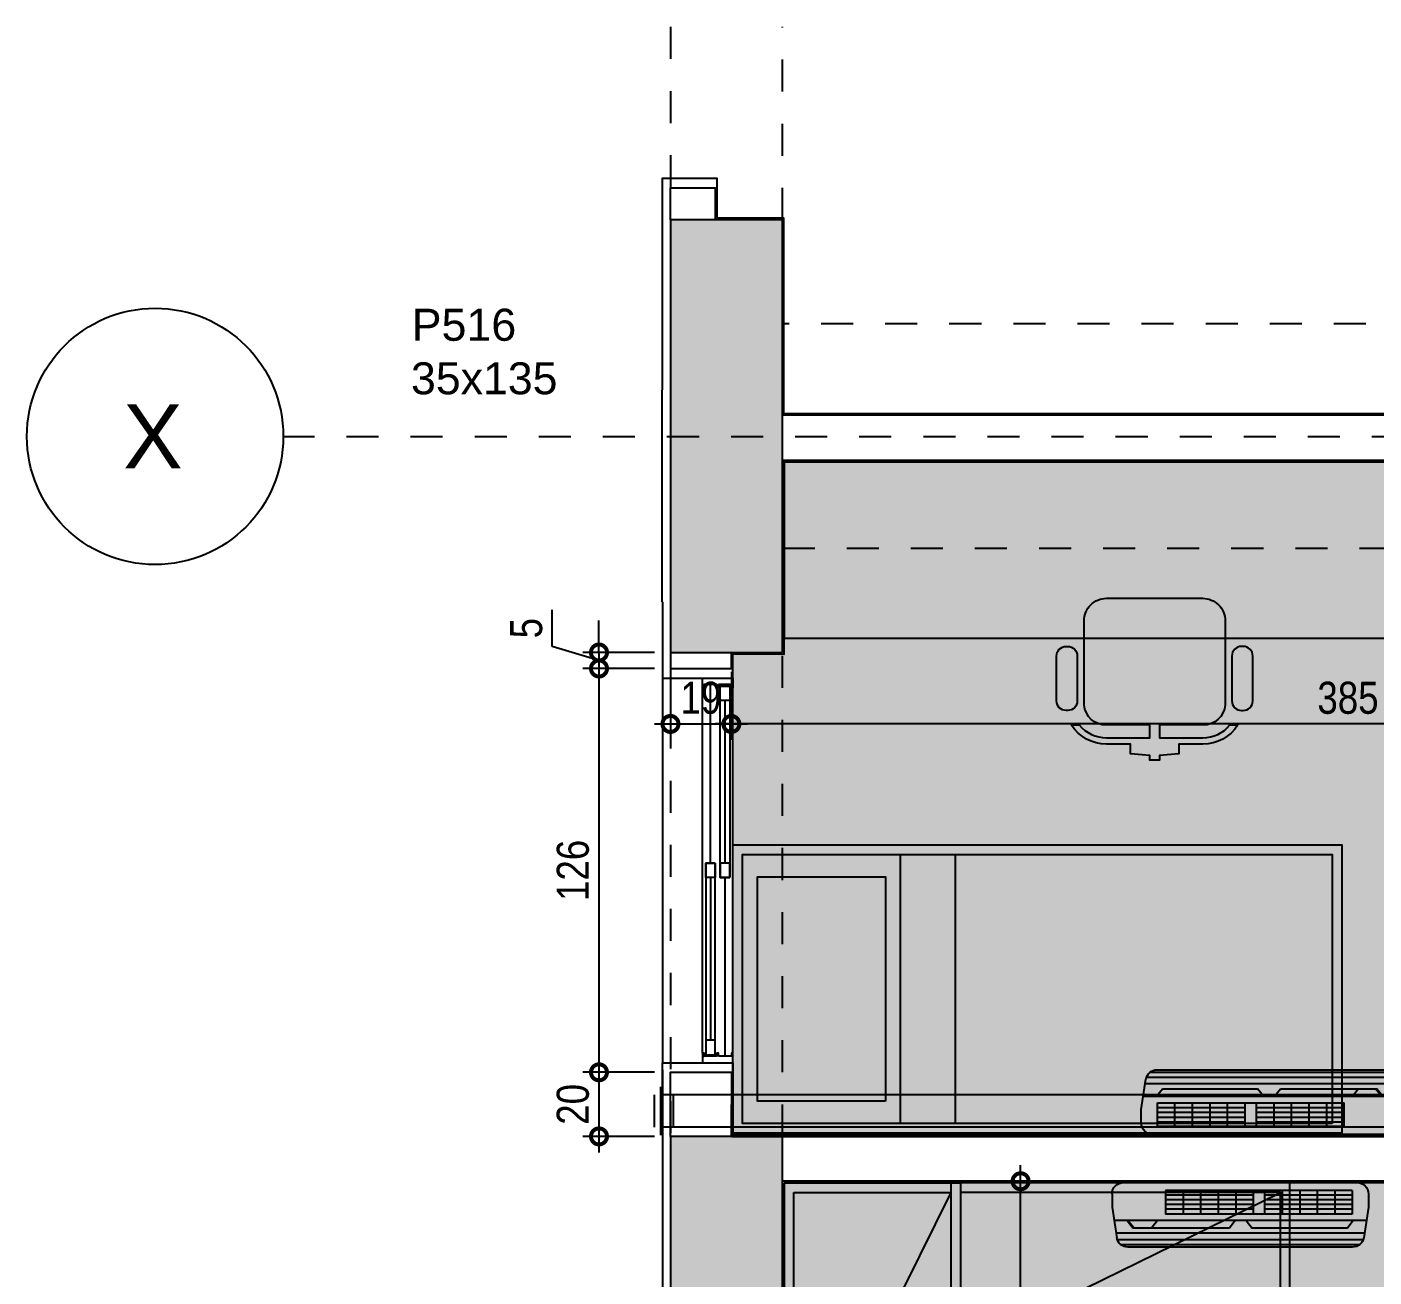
# Model space of a CAD drawing. Header units: metres. Extents: x -23 to 570, y -54 to 184.
# Drawn here: x -23.388 to -19.184, y 50.581 to 54.482 of the extents above; entities that cross this region are included whole.
import ezdxf
from ezdxf.xclip import XClip

# ---------------------------------------------------------------- set-up
doc = ezdxf.new("R2010")
doc.units = ezdxf.units.M
doc.header["$XCLIPFRAME"] = 0
doc.header["$PDMODE"] = 35
for name, pattern in [('DASHEDX2', [1.5, 1, -0.5]), ('ESTILO_TQS_0004', [1.12, 0.5, -0.2, 0.01, -0.2, 0.01, -0.2]), ('PUC$0$DASHEDX2', [1.5, 1, -0.5]), ('PUC$0$HIDDEN2', [0.1875, 0.125, -0.0625])]:
    doc.linetypes.add(name, pattern=pattern)
for name, color, linetype in [('1', 232, 'DASHEDX2'), ('12', 232, 'Continuous'), ('205', 232, 'ESTILO_TQS_0004'), ('28', 232, 'Continuous'), ('29', 232, 'Continuous'), ('4', 2, 'Continuous'), ('9', 232, 'Continuous'), ('ARQ-DIM', 2, 'Continuous'), ('PUC$0$ARQ-ALV ACAB', 4, 'Continuous'), ('PUC$0$ARQ-ALV OSSO', 5, 'Continuous'), ('PUC$0$ARQ-AUX', 7, 'Continuous'), ('PUC$0$ARQ-AUX1 @ 1', 1, 'Continuous'), ('PUC$0$ARQ-ENCH', 1, 'Continuous'), ('PUC$0$ARQ-MOB', 7, 'Continuous'), ('PUC$0$ARQ-PRJ', 7, 'PUC$0$DASHEDX2'), ('PUC$0$MAUROAMARELO', 162, 'Continuous')]:
    doc.layers.add(name, color=color, linetype=linetype)
doc.layers.add('PUC$0$ARQ-FORRO', color=9, linetype='Continuous', lineweight=5)
doc.styles.add('Adesa', font='ARIALN.TTF')
doc.styles.get("Standard").update_dxf_attribs({"font": 'arial.ttf'})
doc.dimstyles.new('ADESA 1-0050', dxfattribs={"dimtxt": 0.1, "dimasz": 0.1, "dimexe": 0.05, "dimexo": 0.05, "dimgap": 0.03, "dimtad": 1, "dimdec": 1, "dimlfac": 100, "dimzin": 12, "dimtxsty": 'Adesa', "dimblk": 'DOTSMALL', "dimcen": 1, "dimdle": 0.05, "dimclrd": 1, "dimclre": 1, "dimclrt": 256, "dimazin": 3, "dimtm": 1e-09, "dimtfac": 1, "dimtdec": 1, "dimtmove": 1, "dimatfit": 0, "dimldrblk": 'DOTSMALL', "dimfxl": 0.8, "dimtvp": 2, "dimtolj": 1, "dimtzin": 0, "dimarcsym": 0})

# ---------------------------------------------------------------- blocks, each defined once
blk = doc.blocks.new('_DotSmall')
at = {"color": 0, "linetype": 'ByBlock', "const_width": 0.5}
blk.add_lwpolyline([(-0.0625, 0, 1), (0.0625, 0, 1)], format="xyb", close=True, dxfattribs=at)
blk = doc.blocks.new('*D1099')
at = {"layer": 'ARQ-DIM', "color": 1, "lineweight": -2, "transparency": 16777216}
for p, q in [((-21.19, 52.4697), (-21.19, 52.257)), ((-17.3416, 52.4068), (-17.3416, 52.257)), ((-17.2916, 52.307), (-21.24, 52.307))]:
    blk.add_line(p, q, dxfattribs=at)
at = {"layer": 'Defpoints', "color": 0, "transparency": 16777216}
for p in [(-21.19, 52.5197, 0), (-17.3416, 52.4568), (-21.19, 52.307)]:
    blk.add_point(p, dxfattribs=at)
at = {"layer": 'ARQ-DIM', "color": 1, "lineweight": -2, "transparency": 16777216, "xscale": 0.1, "yscale": 0.1, "zscale": 0.1, "rotation": 180}
blk.add_blockref('_DotSmall', (-21.19, 52.307), dxfattribs=at)
at = {"layer": 'ARQ-DIM', "color": 1, "lineweight": -2, "transparency": 16777216, "xscale": 0.1, "yscale": 0.1, "zscale": 0.1}
blk.add_blockref('_DotSmall', (-17.3416, 52.307), dxfattribs=at)
at = {"layer": 'ARQ-DIM', "transparency": 16777216, "insert": (-19.2658, 52.3881), "char_height": 0.1, "attachment_point": 5, "style": 'Adesa'}
blk.add_mtext('\\A1;385', dxfattribs=at)
blk = doc.blocks.new('*D1100')
at = {"layer": 'ARQ-DIM', "color": 1, "lineweight": -2, "transparency": 16777216}
for p, q in [((-21.38, 52.4708), (-21.38, 52.257)), ((-21.19, 52.4697), (-21.19, 52.257)), ((-21.43, 52.307), (-21.14, 52.307))]:
    blk.add_line(p, q, dxfattribs=at)
at = {"layer": 'Defpoints', "color": 0, "transparency": 16777216}
for p in [(-21.38, 52.5208, 0), (-21.19, 52.5197, 0), (-21.19, 52.307)]:
    blk.add_point(p, dxfattribs=at)
at = {"layer": 'ARQ-DIM', "color": 1, "lineweight": -2, "transparency": 16777216, "xscale": 0.1, "yscale": 0.1, "zscale": 0.1, "rotation": 180}
blk.add_blockref('_DotSmall', (-21.38, 52.307), dxfattribs=at)
at = {"layer": 'ARQ-DIM', "color": 1, "lineweight": -2, "transparency": 16777216, "xscale": 0.1, "yscale": 0.1, "zscale": 0.1}
blk.add_blockref('_DotSmall', (-21.19, 52.307), dxfattribs=at)
at = {"layer": 'ARQ-DIM', "transparency": 16777216, "insert": (-21.285, 52.3881), "char_height": 0.1, "attachment_point": 5, "style": 'Adesa'}
blk.add_mtext('\\A1;19', dxfattribs=at)
blk = doc.blocks.new('*D909')
at = {"layer": 'ARQ-DIM', "color": 1, "lineweight": -2, "transparency": 16777216}
for p, q in [((-20.2874, 47.3601), (-20.2874, 50.93)), ((-20.8282, 50.88), (-20.2374, 50.88)), ((-20.8282, 47.4101), (-20.2374, 47.4101))]:
    blk.add_line(p, q, dxfattribs=at)
at = {"layer": 'Defpoints', "color": 0, "transparency": 16777216}
for p in [(-20.8782, 50.88), (-20.2874, 50.88), (-20.8782, 47.4101, 0)]:
    blk.add_point(p, dxfattribs=at)
at = {"layer": 'ARQ-DIM', "color": 1, "lineweight": -2, "transparency": 16777216, "xscale": 0.1, "yscale": 0.1, "zscale": 0.1}
for p, rotation in [((-20.2874, 50.88), 90), ((-20.2874, 47.4101), 270)]:
    blk.add_blockref('_DotSmall', p, dxfattribs=dict(at, rotation=rotation))
at = {"layer": 'ARQ-DIM', "transparency": 16777216, "insert": (-20.3685, 49.1451), "char_height": 0.1, "attachment_point": 5, "rotation": 90, "style": 'Adesa'}
blk.add_mtext('\\A1;347', dxfattribs=at)
blk = doc.blocks.new('*D968')
at = {"layer": 'ARQ-DIM', "color": 1, "lineweight": -2, "transparency": 16777216}
for p, q in [((-21.603, 51.27), (-21.603, 50.97)), ((-21.43, 51.22), (-21.653, 51.22)), ((-21.43, 51.02), (-21.653, 51.02))]:
    blk.add_line(p, q, dxfattribs=at)
at = {"layer": 'Defpoints', "color": 0, "transparency": 16777216}
for p in [(-21.38, 51.22, 0), (-21.603, 51.02), (-21.38, 51.02, 0)]:
    blk.add_point(p, dxfattribs=at)
at = {"layer": 'ARQ-DIM', "color": 1, "lineweight": -2, "transparency": 16777216, "xscale": 0.1, "yscale": 0.1, "zscale": 0.1}
for p, rotation in [((-21.603, 51.22), 90), ((-21.603, 51.02), 270)]:
    blk.add_blockref('_DotSmall', p, dxfattribs=dict(at, rotation=rotation))
at = {"layer": 'ARQ-DIM', "transparency": 16777216, "insert": (-21.6841, 51.12), "char_height": 0.1, "attachment_point": 5, "rotation": 90, "style": 'Adesa'}
blk.add_mtext('\\A1;20', dxfattribs=at)
blk = doc.blocks.new('*D969')
at = {"layer": 'ARQ-DIM', "color": 1, "lineweight": -2, "transparency": 16777216}
for p, q in [((-21.603, 52.53), (-21.603, 51.17)), ((-21.43, 52.48), (-21.653, 52.48)), ((-21.43, 51.22), (-21.653, 51.22))]:
    blk.add_line(p, q, dxfattribs=at)
at = {"layer": 'Defpoints', "color": 0, "transparency": 16777216}
for p in [(-21.38, 52.48, 0), (-21.603, 51.22), (-21.38, 51.22, 0)]:
    blk.add_point(p, dxfattribs=at)
at = {"layer": 'ARQ-DIM', "color": 1, "lineweight": -2, "transparency": 16777216, "xscale": 0.1, "yscale": 0.1, "zscale": 0.1}
for p, rotation in [((-21.603, 52.48), 90), ((-21.603, 51.22), 270)]:
    blk.add_blockref('_DotSmall', p, dxfattribs=dict(at, rotation=rotation))
at = {"layer": 'ARQ-DIM', "transparency": 16777216, "insert": (-21.6841, 51.85), "char_height": 0.1, "attachment_point": 5, "rotation": 90, "style": 'Adesa'}
blk.add_mtext('\\A1;126', dxfattribs=at)
blk = doc.blocks.new('*D970')
at = {"layer": 'ARQ-DIM', "color": 1, "lineweight": -2, "transparency": 16777216}
for p, q in [((-21.7488, 52.5487), (-21.7488, 52.6631)), ((-21.603, 52.53), (-21.603, 52.63)), ((-21.603, 52.505), (-21.7488, 52.5487)), ((-21.43, 52.53), (-21.653, 52.53)), ((-21.603, 52.53), (-21.603, 52.48)), ((-21.603, 52.53), (-21.603, 52.48)), ((-21.43, 52.48), (-21.653, 52.48)), ((-21.603, 52.48), (-21.603, 52.38))]:
    blk.add_line(p, q, dxfattribs=at)
at = {"layer": 'Defpoints', "color": 0, "transparency": 16777216}
for p in [(-21.38, 52.53, 0), (-21.603, 52.48), (-21.38, 52.48, 0)]:
    blk.add_point(p, dxfattribs=at)
at = {"layer": 'ARQ-DIM', "color": 1, "lineweight": -2, "transparency": 16777216, "xscale": 0.1, "yscale": 0.1, "zscale": 0.1}
for p, rotation in [((-21.603, 52.53), 270), ((-21.603, 52.48), 90)]:
    blk.add_blockref('_DotSmall', p, dxfattribs=dict(at, rotation=rotation))
at = {"layer": 'ARQ-DIM', "transparency": 16777216, "insert": (-21.8297, 52.6059), "char_height": 0.1, "attachment_point": 5, "rotation": 90, "style": 'Adesa'}
blk.add_mtext('\\A1;5', dxfattribs=at)
blk = doc.blocks.new('*U2432')
at = {"color": 0, "linetype": 'ByBlock', "ltscale": 0.5}
for points in [[(0.02, -0.045), (0.03, -0.045), (0.03, -0.05), (0.02, -0.05), (0.02, -0.09), (0.03, -0.09), (0.03, -0.095), (0.02, -0.095), (0.02, -0.09), (0.03, -0.09), (0.03, -0.095), (0, -0.095), (0, 0), (0.03, 0), (0.03, -0.005), (0.02, -0.005), (0.02, -0.045)], [(0.025, -0.01), (0.07, -0.01), (0.07, -0.04), (0.025, -0.04)], [(0.6225, -0.01), (0.5775, -0.01), (0.5775, -0.04), (0.6225, -0.04)], [(1.18, -0.045), (1.17, -0.045), (1.17, -0.05), (1.18, -0.05), (1.18, -0.09), (1.17, -0.09), (1.17, -0.095), (1.18, -0.095), (1.18, -0.09), (1.17, -0.09), (1.17, -0.095), (1.2, -0.095), (1.2, 0), (1.17, 0), (1.17, -0.005), (1.18, -0.005), (1.18, -0.045)], [(0.5775, -0.055), (0.6225, -0.055), (0.6225, -0.085), (0.5775, -0.085)], [(1.175, -0.055), (1.13, -0.055), (1.13, -0.085), (1.175, -0.085)]]:
    blk.add_lwpolyline(points, close=True, dxfattribs=at)
at = {"color": 8, "linetype": 'ByBlock', "ltscale": 0.5}
for points in [[(1.17, 0), (0.03, 0)], [(0.6225, -0.025), (1.18, -0.025)], [(0.5775, -0.07), (0.02, -0.07)], [(1.17, -0.095), (0.03, -0.095)]]:
    blk.add_lwpolyline(points, dxfattribs=at)
at = {"color": 7, "linetype": 'ByBlock', "ltscale": 0.5}
for points in [[(0.6225, -0.01), (0.6225, -0.04), (0.025, -0.04), (0.025, -0.01)], [(0.5775, -0.055), (0.5775, -0.085), (1.175, -0.085), (1.175, -0.055)]]:
    blk.add_lwpolyline(points, close=True, dxfattribs=at)
for points in [[(0.07, -0.025), (0.5775, -0.025)], [(0.6225, -0.07), (1.13, -0.07)]]:
    blk.add_lwpolyline(points, dxfattribs=at)
blk = doc.blocks.new('PUC$0$pl apto tipo 1 puc')
at = {"layer": 'PUC$0$ARQ-ALV ACAB', "elevation": 0}
for points in [[(-36.7482, -1.2276), (-36.7482, 2.7942), (-36.7482, 2.7942), (-36.7482, 3.0243), (-36.3482, 3.0243), (-36.3482, 2.7549), (-35.9417, 2.7549), (-35.9417, 2.585), (-36.3682, 2.585)], [(-36.3682, -0.875), (-36.3682, 2.585)], [(-36.7483, -1.17), (-36.7482, -1.25), (-36.5282, -1.25), (-36.5284, -1.02)], [(-36.7482, -2.688), (-36.7482, -2.45), (-36.5282, -2.45), (-36.5282, -2.5254), (-36.3682, -2.5246), (-36.3683, -3.125)], [(-36.3683, -3.125), (-32.6898, -3.125)]]:
    blk.add_lwpolyline(points, dxfattribs=at)
at = {"layer": 'PUC$0$ARQ-ALV ACAB'}
for points in [[(-33.5099, -1.025), (-33.5099, -0.875), (-33.6399, -0.875), (-33.6399, -0.8248), (-33.7899, -0.8248), (-33.7899, -0.875), (-36.3682, -0.875)], [(-36.5284, -1.025), (-33.9699, -1.025), (-33.9699, -1.025), (-33.5099, -1.025)], [(-31.1733, -3.275), (-36.3732, -3.275)]]:
    blk.add_lwpolyline(points, dxfattribs=at)
at = {"layer": 'PUC$0$ARQ-ALV OSSO'}
for points in [[(-33.5149, -1.02), (-33.5149, -0.88), (-33.6449, -0.88), (-33.6449, -0.8298), (-33.7849, -0.8298), (-33.7849, -0.88), (-36.3748, -0.88)], [(-36.5313, -1.02), (-33.9699, -1.02), (-33.5149, -1.02)], [(-31.1733, -3.27), (-36.3732, -3.27)]]:
    blk.add_lwpolyline(points, dxfattribs=at)
at = {"layer": 'PUC$0$ARQ-ALV OSSO', "elevation": 0}
for points in [[(-36.7232, -1.02), (-36.7232, -1.22), (-36.5332, -1.22), (-36.5333, -1.02)], [(-36.7232, -2.53), (-36.7232, -2.48), (-36.5332, -2.48), (-36.5332, -2.53)], [(-36.3732, -3.13), (-31.1733, -3.13)]]:
    blk.add_lwpolyline(points, dxfattribs=at)
at = {"layer": 'PUC$0$ARQ-AUX', "elevation": 0}
blk.add_lwpolyline([(-36.7482, -2.45), (-36.7482, -1.25)], dxfattribs=at)
at = {"layer": 'PUC$0$ARQ-AUX1 @ 1', "xscale": -1, "rotation": 270}
blk.add_blockref('*U2432', (-36.5282, -2.45, 0), dxfattribs=at)
blk = doc.blocks.new('PUC$0$pl forro 1')
at = {"layer": 'PUC$0$ARQ-FORRO'}
h = blk.add_hatch(color=256, dxfattribs=at)
h.dxf.hatch_style = 1
h.paths.add_polyline_path([(-0.1602, 0.15), (-0.1601, 1.6503), (0, 1.6495), (0, 2.25), (3.6783, 2.25), (3.6784, 0.15)])
h = blk.add_hatch(color=256, dxfattribs=at)
h.dxf.hatch_style = 1
h.paths.add_polyline_path([(0, 0), (2.5783, -0.0001), (2.5783, -1.0507), (3.9815, -1.0507), (3.9815, -3.4597), (-0.0001, -3.4601)])
at = {"layer": 'PUC$0$ARQ-FORRO', "elevation": 0}
blk.add_lwpolyline([(-0.1602, 0.15), (-0.1601, 1.6503), (0, 1.6495), (0, 2.25), (3.6783, 2.25), (3.6784, 0.15)], close=True, dxfattribs=at)
at = {"layer": 'PUC$0$ARQ-FORRO'}
blk.add_lwpolyline([(0, 0), (2.5783, -0.0001), (2.5783, -1.0507), (3.9815, -1.0507), (3.9815, -3.4597), (-0.0001, -3.4601)], close=True, dxfattribs=at)
blk = doc.blocks.new('*U2469')
at = {"flags": 128}
for points in [[(1.05, 0), (1.05, 0.55), (0, 0.55), (0, 0)], [(1.02, 0.03), (1.02, 0.52), (0.03, 0.52), (0.03, 0.03)]]:
    blk.add_lwpolyline(points, close=True, dxfattribs=at)
blk.add_lwpolyline([(1.02, 0.52), (0.03, 0.03)], dxfattribs=at)
blk = doc.blocks.new('PUC$0$CAMA-SOLTEIRO')
at = {"flags": 128}
for points in [[(1.9, 0), (0, 0), (0, 0.9), (1.9, 0.9)], [(1.87, 0.03), (0.03, 0.03), (0.03, 0.87), (1.87, 0.87)], [(0.6938, 0.03), (0.5224, 0.03), (0.5224, 0.87), (0.6938, 0.87)], [(0.4762, 0.1), (0.0762, 0.1), (0.0762, 0.8), (0.4762, 0.8)]]:
    blk.add_lwpolyline(points, close=True, dxfattribs=at)
blk = doc.blocks.new('PUC$0$arq-cadeira giro')
at = {"linetype": 'Continuous'}
blk.add_lwpolyline([(-0.25, -0.3062), (-0.18, -0.3062, 0.414214), (-0.15, -0.2762), (-0.15, -0.2712, 0.414214), (-0.18, -0.2412), (-0.25, -0.2412), (-0.32, -0.2412, 0.414214), (-0.35, -0.2712), (-0.35, -0.2762, 0.414214), (-0.32, -0.3062)], format="xyb", close=True, dxfattribs=at)
at = {"layer": 'PUC$0$ARQ-MOB', "linetype": 'Continuous'}
for points in [[(-0.25, 0.3062), (-0.18, 0.3062, -0.414214), (-0.15, 0.2762), (-0.15, 0.2712, -0.414214), (-0.18, 0.2412), (-0.25, 0.2412), (-0.32, 0.2412, -0.414214), (-0.35, 0.2712), (-0.35, 0.2762, -0.414214), (-0.32, 0.3062)], [(-0.25, -0.3062), (-0.18, -0.3062, 0.414214), (-0.15, -0.2762), (-0.15, -0.2712, 0.414214), (-0.18, -0.2412), (-0.25, -0.2412), (-0.32, -0.2412, 0.414214), (-0.35, -0.2712), (-0.35, -0.2762, 0.414214), (-0.32, -0.3062)]]:
    blk.add_lwpolyline(points, format="xyb", close=True, dxfattribs=at)
at = {"layer": 'PUC$0$ARQ-MOB'}
blk.add_lwpolyline([(-0.5052, 0), (-0.5052, 0.0154), (-0.4902, 0.0154), (-0.4852, 0.0754), (-0.4552, 0.0754), (-0.4552, 0.1504, -0.255924), (-0.3952, 0.2599), (-0.3952, 0.2352, 0.223888), (-0.4352, 0.1504), (-0.4352, 0.0154), (-0.3952, 0.0154), (-0.3952, 0.1504, -0.39825), (-0.3325, 0.22), (-0.07, 0.22, -0.414214), (0, 0.15), (0, 0), (0, -0.15, -0.414214), (-0.07, -0.22), (-0.3325, -0.22, -0.39825), (-0.3952, -0.1504), (-0.3952, -0.0154), (-0.4352, -0.0154), (-0.4352, -0.1504, 0.223888), (-0.3952, -0.2352), (-0.3952, -0.2599, -0.255924), (-0.4552, -0.1504), (-0.4552, -0.0754), (-0.4852, -0.0754), (-0.4902, -0.0154), (-0.5052, -0.0154)], format="xyb", close=True, dxfattribs=at)
blk = doc.blocks.new('*U2516')
at = {"flags": 128}
for points in [[(1.0581, 0), (1.0581, 0.55), (0, 0.55), (0, 0)], [(1.0281, 0.03), (1.0281, 0.52), (0.03, 0.52), (0.03, 0.03)]]:
    blk.add_lwpolyline(points, close=True, dxfattribs=at)
blk.add_lwpolyline([(1.0281, 0.52), (0.03, 0.03)], dxfattribs=at)
blk = doc.blocks.new('PUC$0$layout opção 1')
at = {"layer": 'PUC$0$ARQ-MOB'}
blk.add_lwpolyline([(-8.6016, 5.9593), (-10.57, 5.9593), (-10.57, 5.4093), (-8.6016, 5.4093)], close=True, dxfattribs=at)
at = {"layer": 'PUC$0$ARQ-MOB', "ltscale": 0.5, "rotation": 90}
blk.add_blockref('PUC$0$arq-cadeira giro', (-9.4142, 5.5332), dxfattribs=at)
at = {"layer": 'PUC$0$ARQ-MOB', "zscale": 39.37007874015748}
blk.add_blockref('PUC$0$CAMA-SOLTEIRO', (-10.7299, 3.8643), dxfattribs=at)
at = {"layer": 'PUC$0$ARQ-MOB', "xscale": -1, "rotation": 270}
blk.add_blockref('*U2469', (-10.5699, 2.6593), dxfattribs=at)
at = {"layer": 'PUC$0$ARQ-MOB', "rotation": 180}
blk.add_blockref('*U2516', (-8.9918, 3.7093), dxfattribs=at)
blk = doc.blocks.new('PUC$0$Q1')
at = {"layer": 'PUC$0$MAUROAMARELO'}
for p, q in [((240.9168, -387.1027), (240.1738, -387.1027)), ((240.8957, -387.0957), (240.1949, -387.0957)), ((240.1453, -387.22), (240.16, -387.125)), ((240.9328, -387.1387), (240.1577, -387.1387)), ((240.9288, -387.1183), (240.1619, -387.1183)), ((240.9453, -387.22), (240.9307, -387.125)), ((240.9389, -387.1785), (240.151, -387.1785)), ((240.1927, -387.1785), (240.2109, -387.1547)), ((240.1959, -387.1785), (240.2142, -387.1547)), ((240.2684, -387.1547), (240.2109, -387.1547)), ((240.5115, -387.1547), (240.2142, -387.1547)), ((240.2867, -387.1785), (240.2684, -387.1547)), ((240.5298, -387.1785), (240.5115, -387.1547)), ((240.5641, -387.1785), (240.5823, -387.1547)), ((240.8797, -387.1547), (240.5823, -387.1547)), ((240.898, -387.1785), (240.8797, -387.1547)), ((240.1453, -387.2614), (240.1453, -387.22)), ((240.3122, -387.2718), (240.3122, -387.1987)), ((240.6214, -387.1987), (240.3122, -387.1987)), ((240.4202, -387.2135), (240.3122, -387.2135)), ((240.4202, -387.2283), (240.3122, -387.2283)), ((240.3669, -387.2718), (240.3669, -387.1987)), ((240.4833, -387.2135), (240.4202, -387.2135)), ((240.4833, -387.2283), (240.4202, -387.2283)), ((240.4217, -387.2718), (240.4217, -387.1987)), ((240.4764, -387.2718), (240.4764, -387.1987)), ((240.5464, -387.2135), (240.4833, -387.2135)), ((240.5464, -387.2283), (240.4833, -387.2283)), ((240.5311, -387.2718), (240.5311, -387.1987)), ((240.5859, -387.2135), (240.5464, -387.2135)), ((240.5859, -387.2283), (240.5464, -387.2283)), ((240.5859, -387.2718), (240.5859, -387.1987)), ((240.6214, -387.2718), (240.6214, -387.1987)), ((240.895, -387.1987), (240.6214, -387.1987)), ((240.7294, -387.2135), (240.6214, -387.2135)), ((240.7294, -387.2283), (240.6214, -387.2283)), ((240.6761, -387.2718), (240.6761, -387.1987)), ((240.7925, -387.2135), (240.7294, -387.2135)), ((240.7925, -387.2283), (240.7294, -387.2283)), ((240.7308, -387.2718), (240.7308, -387.1987)), ((240.7856, -387.2718), (240.7856, -387.1987)), ((240.8556, -387.2135), (240.7925, -387.2135)), ((240.8556, -387.2283), (240.7925, -387.2283)), ((240.8403, -387.2718), (240.8403, -387.1987)), ((240.895, -387.2135), (240.8556, -387.2135)), ((240.895, -387.2283), (240.8556, -387.2283)), ((240.895, -387.2718), (240.895, -387.1987)), ((240.9453, -387.2614), (240.9453, -387.22)), ((240.4202, -387.2431), (240.3122, -387.2431)), ((240.4202, -387.2578), (240.3122, -387.2578)), ((240.6214, -387.2718), (240.3122, -387.2718)), ((240.4833, -387.2431), (240.4202, -387.2431)), ((240.4833, -387.2578), (240.4202, -387.2578)), ((240.5464, -387.2431), (240.4833, -387.2431)), ((240.5464, -387.2578), (240.4833, -387.2578)), ((240.5859, -387.2431), (240.5464, -387.2431)), ((240.5859, -387.2578), (240.5464, -387.2578)), ((240.7294, -387.2431), (240.6214, -387.2431)), ((240.7294, -387.2578), (240.6214, -387.2578)), ((240.895, -387.2718), (240.6214, -387.2718)), ((240.7925, -387.2431), (240.7294, -387.2431)), ((240.7925, -387.2578), (240.7294, -387.2578)), ((240.8556, -387.2431), (240.7925, -387.2431)), ((240.8556, -387.2578), (240.7925, -387.2578)), ((240.895, -387.2431), (240.8556, -387.2431)), ((240.895, -387.2578), (240.8556, -387.2578)), ((240.9098, -387.2969), (240.1808, -387.2969))]:
    blk.add_line(p, q, dxfattribs=at)
for centre, start, end in [((240.1949, -387.1312), 90, 170), ((240.8957, -387.1312), 10, 90), ((240.1808, -387.2614), 180, 270), ((240.9098, -387.2614), 270, 0)]:
    blk.add_arc(centre, 0.0355, start, end, dxfattribs=at)
blk = doc.blocks.new('PUC$0$A$C2e7cd6c0')
at = {"layer": 'PUC$0$MAUROAMARELO', "xscale": -1}
blk.add_blockref('PUC$0$Q1', (231.4646, 391.1828, 0), dxfattribs=at)
at = {"layer": 'PUC$0$MAUROAMARELO', "xscale": -1, "rotation": 180}
blk.add_blockref('PUC$0$Q1', (-249.7173, -383.5618, 0), dxfattribs=at)
blk = doc.blocks.new('PUC$0$E3')
for p, q in [((302.2155, -376.0693), (302.3155, -376.0693)), ((302.3155, -376.1693), (302.3155, -376.0693)), ((302.2155, -376.1693), (302.3155, -376.1693))]:
    blk.add_line(p, q)
at = {"linetype": 'PUC$0$HIDDEN2', "ltscale": 0.1}
blk.add_circle((302.2598, -376.075), 0.00202, dxfattribs=at)
for radius, start, end in [(0.0718, 44.1572, 315.8498), (0.0702, 45.4504, 314.5569), (0.05, 90, 270)]:
    blk.add_arc((302.2155, -376.1193), radius, start, end)
blk.add_arc((302.2155, -376.1193), 0.05, 270, 90, dxfattribs=at)
at = {"linetype": 'PUC$0$HIDDEN2', "ltscale": 0.2}
for radius, start, end in [(0.0702, 314.5569, 45.4504), (0.0718, 315.8498, 44.1572)]:
    blk.add_arc((302.2155, -376.1193), radius, start, end, dxfattribs=at)
blk = doc.blocks.new('PUC$0$E2')
at = {"layer": 'PUC$0$ARQ-PRJ'}
for p, q in [((305.3871, -368.5577), (305.5371, -368.5577)), ((305.4121, -368.5377), (305.5121, -368.5377)), ((305.4121, -368.5977), (305.4121, -368.5577)), ((305.5121, -368.5977), (305.5121, -368.5577)), ((305.4121, -368.5977), (305.5121, -368.5977))]:
    blk.add_line(p, q, dxfattribs=at)
blk = doc.blocks.new('PUC$0$A$Cf3fdf5a0')
at = {"layer": 'PUC$0$ARQ-PRJ', "ltscale": 50}
for p, q in [((4.3069, 1.8799, 0), (4.3069, 0.1823, 0)), ((4.4069, 1.8804, 0), (4.4069, 0.1823, 0)), ((4.2322, 0.1243, 0), (-0.1852, 0.1243, 0)), ((4.2322, 0.0243, 0), (-0.1852, 0.0243, 0))]:
    blk.add_line(p, q, dxfattribs=at)
for radius in [0.058, 0.158]:
    blk.add_arc((4.2489, 0.1823, 0), radius, 270, 360, dxfattribs=at)
at = {"layer": 'PUC$0$ARQ-PRJ', "ltscale": 0.5, "xscale": -1, "rotation": 90.00000000000007}
blk.add_blockref('PUC$0$E3', (-371.7624, 304.1958, 0), dxfattribs=at)
at = {"layer": 'PUC$0$ARQ-PRJ', "rotation": 90.00003548231699}
blk.add_blockref('PUC$0$E2', (-368.7827, -305.388, 0), dxfattribs=at)
blk = doc.blocks.new('PUC')
at = {"layer": 'PUC$0$ARQ-ALV ACAB', "elevation": 0}
blk.add_lwpolyline([(-21.4055, 52.688), (-21.405, 54.0099), (-21.235, 54.0099), (-21.2352, 53.885)], dxfattribs=at)
at = {"layer": 'PUC$0$ARQ-ALV ACAB'}
blk.add_lwpolyline([(-21.0257, 53.2743), (-21.0257, 53.885), (-21.2352, 53.885)], dxfattribs=at)
at = {"layer": 'PUC$0$ARQ-ALV OSSO', "elevation": 0}
blk.add_lwpolyline([(-21.38, 53.88), (-21.38, 53.9799), (-21.24, 53.9799), (-21.24, 53.88)], dxfattribs=at)
at = {"layer": 'PUC$0$ARQ-ALV OSSO', "xscale": -1, "rotation": 180}
blk.add_blockref('PUC$0$pl apto tipo 1 puc', (15.3432, 50), dxfattribs=at)
at = {"layer": 'PUC$0$ARQ-ENCH'}
for name, p in [('PUC$0$A$Cf3fdf5a0', (-21.1851, 51.025)), ('PUC$0$A$C2e7cd6c0', (-10.43, 47.1408, 0))]:
    blk.add_blockref(name, p, dxfattribs=at)
at = {"layer": 'PUC$0$ARQ-FORRO'}
blk.add_blockref('PUC$0$pl forro 1', (-21.0249, 50.8751, 0), dxfattribs=at)
at = {"layer": 'PUC$0$ARQ-MOB'}
blk.add_blockref('PUC$0$layout opção 1', (-10.455, 47.1658, 0), dxfattribs=at)
blk = doc.blocks.new('est-lo-07-6sb-r00')
at = {"layer": '4'}
h = blk.add_hatch(color=8, dxfattribs=at)
h.dxf.hatch_style = 1
h.paths.add_polyline_path([(213.004314, 592.98646), (232.004314, 592.98646), (232.004314, 743.98646), (213.004314, 743.98646)], flags=17)
h.paths.add_polyline_path([(517.003016, 942.98646), (353.003016, 942.98646), (353.003016, 923.986062), (498.003016, 923.986062), (498.003016, 465.008359), (498.003039, 465.008359), (498.003039, 450.008359), (498.003039, 395.98646), (517.003016, 395.98646)])
h.paths.add_polyline_path([(3672.003309, 253.001099), (3672.003309, 388.001099), (3637.003309, 388.001099), (3637.003309, 253.001099)])
h.paths.add_polyline_path([(3637.003309, 942.98646), (3637.003194, 872.98646), (3653.003309, 872.98646), (3653.003309, 599.001099), (3637.003309, 599.001099), (3637.003309, 539.001099), (3672.003309, 539.001099), (3672.003309, 942.98646)])
h.paths.add_polyline_path([(3672.003424, 102.001099), (3637.003309, 102.001099), (3637.003309, 42.001099), (3653.003307, 42.001099), (3653.003307, -229.998901), (3637.003309, -229.998901), (3637.003309, -299.998901), (3672.003424, -299.998901)])
h.paths.add_polyline_path([(3075.003309, -299.999844), (3110.003309, -299.999844), (3110.003309, -199.999844), (3075.003309, -199.999844)])
h.paths.add_polyline_path([(3075.003309, 270.500177), (3110.003309, 270.500177), (3110.003309, 370.500177), (3075.003309, 370.500177)])
h.paths.add_polyline_path([(520.003309, 942.98646), (520.003309, 395.98646), (555.003309, 395.98646), (555.003309, 451.98646), (539.003309, 451.98646), (539.003309, 872.98646), (555.003309, 872.98646), (555.003309, 942.98646)])
h.paths.add_polyline_path([(-2102.995138, 253.000177), (-2102.995138, 388.000177), (-2137.995138, 388.000177), (-2137.995138, 253.000177)])
h.paths.add_polyline_path([(-2137.995138, 101.999935), (-2137.995138, -299.999844), (-2102.995138, -299.999844), (-2102.995138, -229.999844), (-2118.995138, -229.999844), (-2118.995138, 41.999935), (-2102.995138, 41.999935), (-2102.995138, 101.999935)])
h.paths.add_polyline_path([(-2137.995141, 942.98646), (-2137.995141, 538.988972), (-2102.995141, 538.988972), (-2102.995141, 598.988972), (-2118.995141, 598.988972), (-2118.995141, 872.98646), (-2102.995141, 872.98646), (-2102.995141, 942.98646)])
h.paths.add_polyline_path([(520.003309, 245.003526), (520.003309, -299.999844), (555.003309, -299.999844), (555.003309, -229.999844), (539.003309, -229.999844), (539.003309, 185.003526), (555.003309, 185.003526), (555.003309, 245.003526)])
h.paths.add_polyline_path([(-34.995574, 942.98646), (-34.995574, 872.98646), (-18.995574, 872.98646), (-18.995574, 455.98646), (-34.995574, 455.98646), (-34.995574, 395.98646), (232.004426, 395.98646), (232.004426, 481.98646), (213.004426, 481.98646), (213.004426, 414.98646), (0.004426, 414.98646), (0.004426, 923.98646), (213.004426, 923.98646), (213.004426, 854.98646), (232.004426, 854.98646), (232.004426, 923.98646), (252.004426, 923.98646), (252.004426, 942.98646)])
h.paths.add_polyline_path([(3075.003309, 842.98646), (3110.003309, 842.98646), (3110.003309, 942.98646), (3075.003309, 942.98646)])
h.paths.add_polyline_path([(2530.003309, -299.999844), (2570.003309, -299.999844), (2570.003309, -199.999844), (2530.003309, -199.999844)])
h.paths.add_polyline_path([(2530.003309, 145.003526), (2570.003309, 145.003526), (2570.003309, 245.003526), (2530.003309, 245.003526)])
h.paths.add_polyline_path([(2530.003309, 395.98646), (2570.003309, 395.98646), (2570.003309, 495.98646), (2530.003309, 495.98646)])
h.paths.add_polyline_path([(2530.003309, 842.98646), (2570.003309, 842.98646), (2570.003309, 942.98646), (2530.003309, 942.98646)])
h.paths.add_polyline_path([(1995.003309, -299.999844), (2030.003309, -299.999844), (2030.003309, -199.999844), (1995.003309, -199.999844)])
h.paths.add_polyline_path([(1995.003309, 145.003526), (2030.003309, 145.003526), (2030.003309, 245.003526), (1995.003309, 245.003526)])
h.paths.add_polyline_path([(1995.003309, 395.98646), (2030.003309, 395.98646), (2030.003309, 495.98646), (1995.003309, 495.98646)])
h.paths.add_polyline_path([(1995.003309, 842.98646), (2030.003309, 842.98646), (2030.003309, 942.98646), (1995.003309, 942.98646)])
h.paths.add_polyline_path([(1460.003309, -299.999844), (1495.003309, -299.999844), (1495.003309, -199.999844), (1460.003309, -199.999844)])
h.paths.add_polyline_path([(1460.003309, 145.003526), (1495.003309, 145.003526), (1495.003309, 245.003526), (1460.003309, 245.003526)])
h.paths.add_polyline_path([(1460.176641, 395.98646), (1495.176641, 395.98646), (1495.176641, 495.98646), (1460.176641, 495.98646)])
h.paths.add_polyline_path([(1460.003309, 842.98646), (1495.003309, 842.98646), (1495.003309, 942.98646), (1460.003309, 942.98646)])
h.paths.add_polyline_path([(925.003309, -299.999844), (960.003309, -299.999844), (960.003309, -199.999844), (925.003309, -199.999844)])
h.paths.add_polyline_path([(925.003309, 145.003526), (960.003309, 145.003526), (960.003309, 245.003526), (925.003309, 245.003526)])
h.paths.add_polyline_path([(925.003309, 395.98646), (960.003309, 395.98646), (960.003309, 495.98646), (925.003309, 495.98646)])
h.paths.add_polyline_path([(925.003309, 842.98646), (960.003309, 842.98646), (960.003309, 942.98646), (925.003309, 942.98646)])
h.paths.add_polyline_path([(-1582.999721, -299.999844), (-1547.999721, -299.999844), (-1547.999721, -199.999844), (-1582.999721, -199.999844)])
h.paths.add_polyline_path([(-500.999721, -299.999844), (-465.999721, -299.999844), (-465.999721, -199.999844), (-500.999721, -199.999844)])
h.paths.add_polyline_path([(-1042.999721, -299.999844), (-1002.999721, -299.999844), (-1002.999721, -199.999844), (-1042.999721, -199.999844)])
h.paths.add_polyline_path([(-500.999721, 145.003526), (-465.999721, 145.003526), (-465.999721, 245.003526), (-500.999721, 245.003526)])
h.paths.add_polyline_path([(-1042.999721, 145.003526), (-1002.999721, 145.003526), (-1002.999721, 245.003526), (-1042.999721, 245.003526)])
h.paths.add_polyline_path([(-500.999721, 395.98646), (-465.999721, 395.98646), (-465.999721, 495.98646), (-500.999721, 495.98646)])
h.paths.add_polyline_path([(-1042.999721, 395.98646), (-1002.999721, 395.98646), (-1002.999721, 495.98646), (-1042.999721, 495.98646)])
h.paths.add_polyline_path([(-1582.999721, 270.500177), (-1547.999721, 270.500177), (-1547.999721, 370.500177), (-1582.999721, 370.500177)])
h.paths.add_polyline_path([(-500.999721, 842.98646), (-465.999721, 842.98646), (-465.999721, 942.98646), (-500.999721, 942.98646)])
h.paths.add_polyline_path([(-1042.999721, 842.98646), (-1002.999721, 842.98646), (-1002.999721, 942.98646), (-1042.999721, 942.98646)])
h.paths.add_polyline_path([(-1582.999721, 842.98646), (-1547.999721, 842.98646), (-1547.999721, 942.98646), (-1582.999721, 942.98646)])
h.paths.add_polyline_path([(-35, 245.003526), (-35, 185.003526), (-19, 185.003526), (-19, -230), (-35, -230), (-35, -300), (517, -300), (517, 245), (498, 245), (498, -281), (0, -281), (0, -19), (255, -19), (255, 245.003526), (178.5, 245.003526), (178.5, 226.003526), (236, 226.003526), (236, 0), (0, 0), (0, 226.003526), (57.5, 226.003526), (57.5, 245.003526)])
at = {"layer": '1'}
for points in [[(-2137.995138, 538.988972), (-2137.995138, 388.000177)], [(-2102.995138, 388.000177), (-2102.995138, 538.988972)], [(-1740.97815, 355.500177), (-2102.995138, 355.500177)], [(-2102.995138, 285.500177), (-1740.97815, 285.500177)], [(-2137.995138, 253.000177), (-2137.995138, 101.999935)], [(-2102.995138, 101.999935), (-2102.995138, 253.000177)]]:
    blk.add_lwpolyline(points, dxfattribs=at)
at = {"layer": '205'}
blk.add_line((-2259.087141, 320.423392), (3872.599049, 320.423392), dxfattribs=at)
at = {"layer": '28'}
blk.add_circle((-2298.802236, 320.423392), 40, dxfattribs=at)
at = {"layer": '4', "linetype": 'Continuous'}
for points in [[(-2102.995138, 253.000177), (-2102.995138, 388.000177), (-2137.995138, 388.000177), (-2137.995138, 253.000177), (-2102.995138, 253.000177)], [(-2137.995138, 101.999935), (-2137.995138, -299.999844), (-2102.995138, -299.999844), (-2102.995138, -229.999844), (-2118.995138, -229.999844), (-2118.995138, 41.999935), (-2102.995138, 41.999935), (-2102.995138, 101.999935), (-2137.995138, 101.999935)]]:
    blk.add_lwpolyline(points, dxfattribs=at)
at = {"layer": '12', "linetype": 'Continuous'}
blk.add_text('35x135', height=9.975, dxfattribs=at).set_placement((-2218.959979, 333.564608))
at = {"layer": '29'}
blk.add_text('X', height=20, dxfattribs=at).set_placement((-2308.802236, 310.423392))
at = {"layer": '9', "linetype": 'Continuous'}
blk.add_text('P516', height=10, dxfattribs=at).set_placement((-2218.743712, 350.265333))

msp = doc.modelspace()

# ---------------------------------------------------------------- block references
at = {"linetype": 'Continuous'}
ref = msp.add_blockref('est-lo-07-6sb-r00', (0, 50), dxfattribs=dict(at, xscale=0.01, yscale=0.01, zscale=0.01))
XClip(ref).set_block_clipping_path([(-2382.224773505, -448.6564912002), (3871.2509198365, 448.1901377692)])
msp.add_blockref('PUC', (0, 0))

# ---------------------------------------------------------------- dimensions: what is measured, and where the dimension line sits
at = {"layer": 'ARQ-DIM'}
for base, p1, p2, angle, picture, middle in [((-21.603, 52.48), (-21.38, 52.53, 0), (-21.38, 52.48, 0), 90, '*D970', (-21.8297, 52.5787)), ((-21.603, 51.22), (-21.38, 52.48, 0), (-21.38, 51.22, 0), 90, '*D969', (-21.6841, 51.85)), ((-21.603, 51.02), (-21.38, 51.22, 0), (-21.38, 51.02, 0), 90, '*D968', (-21.6841, 51.12)), ((-20.2874, 50.88), (-20.8782, 47.4101, 0), (-20.8782, 50.88), 270, '*D909', (-20.3685, 49.1451))]:
    dim = msp.add_linear_dim(base=base, p1=p1, p2=p2, angle=angle, dimstyle='ADESA 1-0050', dxfattribs=at)
    dim.commit()
    dim.dimension.update_dxf_attribs({"geometry": picture, "text_midpoint": middle})
dim = msp.add_linear_dim(base=(-21.19, 52.307), p1=(-21.38, 52.5208, 0), p2=(-21.19, 52.5197, 0), dimstyle='ADESA 1-0050', dxfattribs=at)
dim.commit()
dim.dimension.update_dxf_attribs({"geometry": '*D1100', "text_midpoint": (-21.285, 52.3881)})
dim = msp.add_linear_dim(base=(-21.19, 52.307), p1=(-17.3416, 52.4568), p2=(-21.19, 52.5197, 0), dimstyle='ADESA 1-0050', override={"dimdec": 0}, dxfattribs=at)
dim.commit()
dim.dimension.update_dxf_attribs({"geometry": '*D1099', "text_midpoint": (-19.2658, 52.3881)})

doc.saveas('drawing.dxf')
